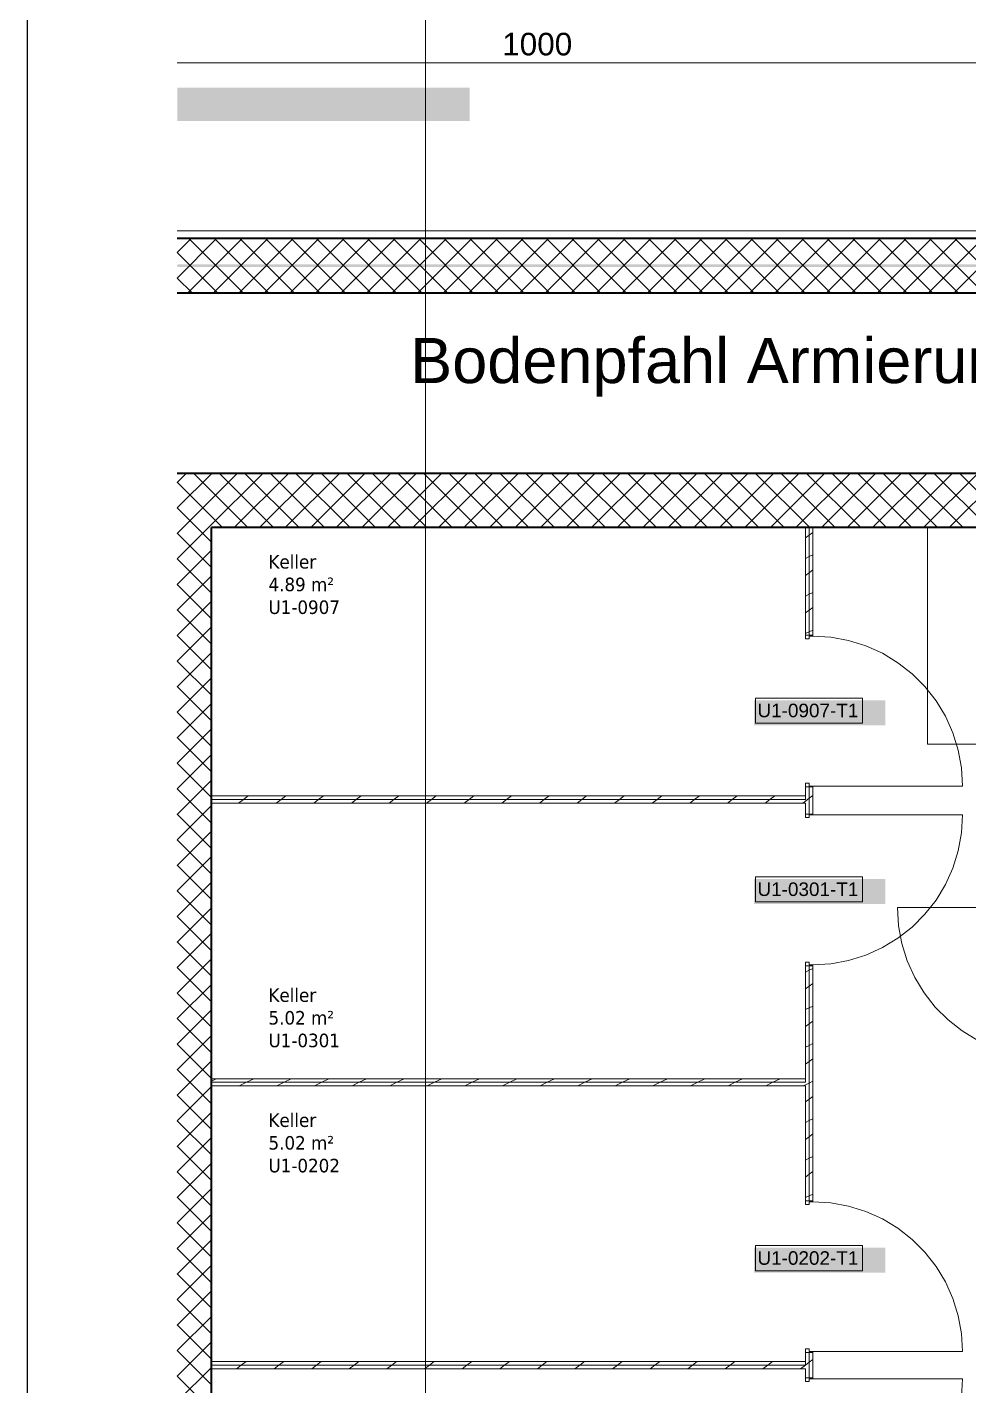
# Model space of a CAD drawing. Extents: x -1132 to 613, y -233 to 616.
# Drawn here: x -1132.4 to -1028.1, y 388.9 to 539.4 of the extents above; entities that cross this region are included whole.
import ezdxf
from ezdxf.lldxf.tags import DXFTag

# ---------------------------------------------------------------- set-up
doc = ezdxf.new("R2010")
doc.units = 0
doc.layers.get('0').update_dxf_attribs({"lineweight": 13})
for name, color, linetype, lineweight in [('A-____-NOTE-TEXT', 7, 'Continuous', 9), ('A-AREA-____-IDEN', 7, 'Continuous', 5), ('A-DETL-GENF-HDLN', 7, '_Verdeckte Linien_', 9), ('A-DOOR-____-IDEN', 7, 'Continuous', 5), ('A-DOOR-FRAM-MCUT', 7, 'Continuous', 9), ('A-DOOR-OPNG-OTLN', 7, 'Continuous', 9), ('A-WALL-____-MCUT', 7, 'Continuous', 35), ('A-WALL-____-PATT', 7, 'Continuous', 35), ('A-WALL-FNSH-MCUT', 7, 'Continuous', 35), ('S-GRID-____-OTLN', 7, 'Continuous', 5)]:
    doc.layers.add(name, color=color, linetype=linetype, lineweight=lineweight)
for name, color, linetype, lineweight, true_color in [('A-DETL-____-OTLN', 5, 'Continuous', 9, 0x0000ff), ('EL01_VVV_Mass Blitzschutz', 3, 'Continuous', 13, 0x00ff00), ('EL01_WAN_Blitzschutz Text', 1, 'Continuous', 13, 0xff0000), ('EL01_WAN_Leitung_Potentialausgleich', 1, 'fein_strichliert', 13, 0xff0000)]:
    doc.layers.add(name, color=color, linetype=linetype, lineweight=lineweight, true_color=true_color)
doc.styles.get("Standard").update_dxf_attribs({"font": 'arial.ttf'})
tags = doc.linetypes.add('_Rasterlinie_', pattern=[0.375, 0.2, -0.05, 0.075, -0.05]).pattern_tags.tags
tags[10:11] = [DXFTag(74, 4), DXFTag(75, 0), DXFTag(340, '0'), DXFTag(46, 1.0), DXFTag(50, 0.0), DXFTag(44, 0.0), DXFTag(45, 0.0)]
tags[8:9] = [DXFTag(74, 4), DXFTag(75, 0), DXFTag(340, '0'), DXFTag(46, 1.0), DXFTag(50, 0.0), DXFTag(44, 0.0), DXFTag(45, 0.0)]
tags[6:7] = [DXFTag(74, 4), DXFTag(75, 0), DXFTag(340, '0'), DXFTag(46, 1.0), DXFTag(50, 0.0), DXFTag(44, 0.0), DXFTag(45, 0.0)]
tags[4:5] = [DXFTag(74, 4), DXFTag(75, 0), DXFTag(340, '0'), DXFTag(46, 1.0), DXFTag(50, 0.0), DXFTag(44, 0.0), DXFTag(45, 0.0)]
tags = doc.linetypes.add('_Strichliert - Fein_', pattern=[0.15, 0.1, -0.05]).pattern_tags.tags
tags[6:7] = [DXFTag(74, 4), DXFTag(75, 0), DXFTag(340, '0'), DXFTag(46, 1.0), DXFTag(50, 0.0), DXFTag(44, 0.0), DXFTag(45, 0.0)]
tags[4:5] = [DXFTag(74, 4), DXFTag(75, 0), DXFTag(340, '0'), DXFTag(46, 1.0), DXFTag(50, 0.0), DXFTag(44, 0.0), DXFTag(45, 0.0)]
tags = doc.linetypes.add('_Verdeckte Linien_', pattern=[0.15, 0.1, -0.05]).pattern_tags.tags
tags[6:7] = [DXFTag(74, 4), DXFTag(75, 0), DXFTag(340, '0'), DXFTag(46, 1.0), DXFTag(50, 0.0), DXFTag(44, 0.0), DXFTag(45, 0.0)]
tags[4:5] = [DXFTag(74, 4), DXFTag(75, 0), DXFTag(340, '0'), DXFTag(46, 1.0), DXFTag(50, 0.0), DXFTag(44, 0.0), DXFTag(45, 0.0)]
tags = doc.linetypes.add('fein_strichliert', pattern=[4, 1, -2, 1]).pattern_tags.tags
tags[8:9] = [DXFTag(74, 4), DXFTag(75, 0), DXFTag(340, '0'), DXFTag(46, 0.0), DXFTag(50, 0.0), DXFTag(44, 0.0), DXFTag(45, 0.0)]
tags[6:7] = [DXFTag(74, 4), DXFTag(75, 0), DXFTag(340, '0'), DXFTag(46, 0.0), DXFTag(50, 0.0), DXFTag(44, 0.0), DXFTag(45, 0.0)]
tags[4:5] = [DXFTag(74, 4), DXFTag(75, 0), DXFTag(340, '0'), DXFTag(46, 0.0), DXFTag(50, 0.0), DXFTag(44, 0.0), DXFTag(45, 0.0)]

# ---------------------------------------------------------------- blocks, each defined once
blk = doc.blocks.new('Referenz-A0UJ2EK7XE', base_point=(-1124.08, -162.87))
at = {"layer": 'A-____-NOTE-TEXT', "color": 7, "linetype": 'Continuous', "lineweight": 5, "ltscale": 0.13, "true_color": 0xffffff}
for points in [[(-1115.8, 529.02), (-1083.39, 529.02), (-1115.8, 532.72)], [(-1083.39, 529.02), (-1115.8, 532.72), (-1083.39, 532.72)]]:
    blk.add_solid(points, dxfattribs=at)
at = {"layer": 'A-DETL-____-OTLN', "color": 0, "linetype": '_Strichliert - Fein_', "ltscale": 0.13}
blk.add_line((64.01, 516.86), (-1115.8, 516.86), dxfattribs=at)
at = {"layer": 'A-DETL-GENF-HDLN', "color": 0, "linetype": '_Verdeckte Linien_', "ltscale": 0.13}
for p, q in [((-1019.71, 483.98), (-1032.71, 483.98)), ((-1032.71, 483.98), (-1032.71, 459.98)), ((-1032.71, 459.98), (-1000.71, 459.98))]:
    blk.add_line(p, q, dxfattribs=at)
at = {"layer": 'A-DOOR-____-IDEN', "color": 0, "linetype": 'Continuous', "ltscale": 0.13}
for p, q in [((-1051.73, 465.09), (-1039.89, 465.09)), ((-1051.73, 462.31), (-1051.73, 465.09)), ((-1039.89, 465.09), (-1039.89, 462.31)), ((-1039.89, 462.31), (-1051.73, 462.31)), ((-1051.73, 445.29), (-1039.89, 445.29)), ((-1051.73, 442.51), (-1051.73, 445.29)), ((-1039.89, 445.29), (-1039.89, 442.51)), ((-1039.89, 442.51), (-1051.73, 442.51)), ((-1051.73, 404.44), (-1039.89, 404.44)), ((-1051.73, 401.66), (-1051.73, 404.44)), ((-1039.89, 404.44), (-1039.89, 401.66)), ((-1039.89, 401.66), (-1051.73, 401.66))]:
    blk.add_line(p, q, dxfattribs=at)
at = {"layer": 'A-DOOR-____-IDEN', "color": 7, "linetype": 'Continuous', "ltscale": 0.13, "true_color": 0xffffff}
for points in [[(-1051.9, 462.09), (-1037.36, 462.09), (-1051.9, 464.85)], [(-1037.36, 462.09), (-1051.9, 464.85), (-1037.36, 464.85)], [(-1051.9, 442.29), (-1037.36, 442.29), (-1051.9, 445.05)], [(-1037.36, 442.29), (-1051.9, 445.05), (-1037.36, 445.05)], [(-1051.9, 401.44), (-1037.36, 401.44), (-1051.9, 404.2)], [(-1037.36, 401.44), (-1051.9, 404.2), (-1037.36, 404.2)]]:
    blk.add_solid(points, dxfattribs=at)
at = {"layer": 'A-DOOR-FRAM-MCUT', "color": 0, "linetype": 'Continuous', "ltscale": 0.13}
for p, q in [((-1045.41, 472.05), (-1046.21, 472.05)), ((-1046.21, 472.05), (-1046.21, 471.65)), ((-1046.21, 471.65), (-1045.81, 471.65)), ((-1045.81, 471.65), (-1045.81, 471.95)), ((-1045.81, 471.95), (-1045.41, 471.95)), ((-1045.41, 471.95), (-1045.41, 472.05)), ((-1045.81, 455.65), (-1046.21, 455.65)), ((-1046.21, 455.65), (-1046.21, 455.25)), ((-1046.21, 455.25), (-1045.41, 455.25)), ((-1045.81, 455.35), (-1045.81, 455.65)), ((-1045.41, 455.35), (-1045.81, 455.35)), ((-1045.41, 455.25), (-1045.41, 455.35)), ((-1046.21, 452.25), (-1045.41, 452.25)), ((-1046.21, 451.85), (-1046.21, 452.25)), ((-1045.81, 451.85), (-1046.21, 451.85)), ((-1045.81, 452.15), (-1045.81, 451.85)), ((-1045.41, 452.15), (-1045.81, 452.15)), ((-1045.41, 452.25), (-1045.41, 452.15)), ((-1046.21, 435.85), (-1045.81, 435.85)), ((-1046.21, 435.45), (-1046.21, 435.85)), ((-1045.41, 435.45), (-1046.21, 435.45)), ((-1045.81, 435.85), (-1045.81, 435.55)), ((-1045.81, 435.55), (-1045.41, 435.55)), ((-1045.41, 435.55), (-1045.41, 435.45)), ((-1045.41, 409.4), (-1046.21, 409.4)), ((-1046.21, 409.4), (-1046.21, 409)), ((-1045.41, 409.3), (-1045.41, 409.4)), ((-1046.21, 409), (-1045.81, 409)), ((-1045.81, 409), (-1045.81, 409.3)), ((-1045.81, 409.3), (-1045.41, 409.3)), ((-1045.81, 393), (-1046.21, 393)), ((-1046.21, 393), (-1046.21, 392.6)), ((-1045.81, 392.7), (-1045.81, 393)), ((-1046.21, 392.6), (-1045.41, 392.6)), ((-1045.41, 392.7), (-1045.81, 392.7)), ((-1045.41, 392.6), (-1045.41, 392.7)), ((-1046.21, 389.8), (-1045.41, 389.8)), ((-1046.21, 389.4), (-1046.21, 389.8)), ((-1045.41, 389.8), (-1045.41, 389.7)), ((-1045.81, 389.4), (-1046.21, 389.4)), ((-1045.81, 389.7), (-1045.81, 389.4)), ((-1045.41, 389.7), (-1045.81, 389.7))]:
    blk.add_line(p, q, dxfattribs=at)
at = {"layer": 'A-DOOR-OPNG-OTLN', "color": 0, "linetype": 'Continuous', "ltscale": 0.13}
for p, q in [((-1043.41, 471.83), (-1045.41, 471.95)), ((-1041.43, 471.47), (-1043.41, 471.83)), ((-1039.52, 470.87), (-1041.43, 471.47)), ((-1037.69, 470.05), (-1039.52, 470.87)), ((-1035.98, 469.01), (-1037.69, 470.05)), ((-1034.4, 467.78), (-1035.98, 469.01)), ((-1032.98, 466.36), (-1034.4, 467.78)), ((-1031.74, 464.78), (-1032.98, 466.36)), ((-1030.71, 463.07), (-1031.74, 464.78)), ((-1029.88, 461.24), (-1030.71, 463.07)), ((-1029.29, 459.33), (-1029.88, 461.24)), ((-1028.93, 457.35), (-1029.29, 459.33)), ((-1028.81, 455.35), (-1028.93, 457.35)), ((-1045.41, 455.35), (-1028.81, 455.35)), ((-1045.41, 452.15), (-1028.81, 452.15)), ((-1028.93, 450.15), (-1028.81, 452.15)), ((-1029.29, 448.18), (-1028.93, 450.15)), ((-1029.88, 446.27), (-1029.29, 448.18)), ((-1030.71, 444.44), (-1029.88, 446.27)), ((-1031.74, 442.72), (-1030.71, 444.44)), ((-1032.98, 441.15), (-1031.74, 442.72)), ((-1019.41, 441.88), (-1036.01, 441.88)), ((-1036.01, 441.88), (-1035.89, 439.88)), ((-1034.4, 439.73), (-1032.98, 441.15)), ((-1035.98, 438.49), (-1034.4, 439.73)), ((-1035.89, 439.88), (-1035.52, 437.91)), ((-1037.69, 437.45), (-1035.98, 438.49)), ((-1041.43, 436.04), (-1039.52, 436.63)), ((-1039.52, 436.63), (-1037.69, 437.45)), ((-1035.52, 437.91), (-1034.93, 435.99)), ((-1045.41, 435.55), (-1043.41, 435.67)), ((-1043.41, 435.67), (-1041.43, 436.04)), ((-1034.93, 435.99), (-1034.1, 434.16)), ((-1034.1, 434.16), (-1033.07, 432.45)), ((-1033.07, 432.45), (-1031.83, 430.87)), ((-1031.83, 430.87), (-1030.41, 429.45)), ((-1030.41, 429.45), (-1028.84, 428.22)), ((-1028.84, 428.22), (-1027.12, 427.18)), ((-1043.41, 409.18), (-1045.41, 409.3)), ((-1041.43, 408.82), (-1043.41, 409.18)), ((-1039.52, 408.22), (-1041.43, 408.82)), ((-1037.69, 407.4), (-1039.52, 408.22)), ((-1035.98, 406.36), (-1037.69, 407.4)), ((-1034.4, 405.13), (-1035.98, 406.36)), ((-1032.98, 403.71), (-1034.4, 405.13)), ((-1031.74, 402.13), (-1032.98, 403.71)), ((-1030.71, 400.42), (-1031.74, 402.13)), ((-1029.88, 398.59), (-1030.71, 400.42)), ((-1029.29, 396.68), (-1029.88, 398.59)), ((-1028.93, 394.7), (-1029.29, 396.68)), ((-1028.81, 392.7), (-1028.93, 394.7)), ((-1045.41, 392.7), (-1028.81, 392.7)), ((-1045.41, 389.7), (-1028.81, 389.7)), ((-1028.93, 387.7), (-1028.81, 389.7))]:
    blk.add_line(p, q, dxfattribs=at)
at = {"layer": 'A-WALL-____-MCUT', "color": 0, "linetype": 'Continuous', "ltscale": 0.35}
for p, q in [((51.19, 515.98), (-1115.8, 515.98)), ((-1115.8, 509.98), (-789.51, 509.98)), ((-854.61, 489.98), (-1115.8, 489.98)), ((-1112.01, 453.45), (-1112.01, 483.98)), ((-1000.71, 483.98), (-1112.01, 483.98)), ((-1112.01, 328.18), (-1112.01, 453.45))]:
    blk.add_line(p, q, dxfattribs=at)
at = {"layer": 'A-WALL-____-MCUT', "color": 0, "linetype": 'Continuous', "lineweight": 9, "ltscale": 0.13}
for p, q in [((-1045.81, 472.05), (-1045.81, 483.98)), ((-1045.81, 452.25), (-1045.81, 455.25)), ((-1046.21, 453.85), (-1112.01, 453.85)), ((-1046.21, 453.85), (-1046.21, 454.25)), ((-1045.81, 409.4), (-1045.81, 435.45)), ((-1046.21, 422.53), (-1046.21, 422.93)), ((-1046.21, 422.53), (-1112.01, 422.53)), ((-1046.21, 391.2), (-1046.21, 391.6)), ((-1045.81, 389.8), (-1045.81, 392.6)), ((-1046.21, 391.2), (-1112.01, 391.2))]:
    blk.add_line(p, q, dxfattribs=at)
at = {"layer": 'A-WALL-____-PATT', "color": 0, "linetype": 'Continuous', "lineweight": 9, "ltscale": 0.13}
for p, q in [((-1115.8, 514.44), (-1114.26, 515.98)), ((-1115.8, 511.61), (-1111.44, 515.98)), ((-1114.61, 509.98), (-1108.61, 515.98)), ((-1108.5, 509.98), (-1114.5, 515.98)), ((-1111.78, 509.98), (-1105.78, 515.98)), ((-1105.68, 509.98), (-1111.68, 515.98)), ((-1108.95, 509.98), (-1102.95, 515.98)), ((-1102.85, 509.98), (-1108.85, 515.98)), ((-1106.12, 509.98), (-1100.12, 515.98)), ((-1100.02, 509.98), (-1106.02, 515.98)), ((-1103.29, 509.98), (-1097.29, 515.98)), ((-1097.19, 509.98), (-1103.19, 515.98)), ((-1100.46, 509.98), (-1094.46, 515.98)), ((-1094.36, 509.98), (-1100.36, 515.98)), ((-1097.64, 509.98), (-1091.64, 515.98)), ((-1091.53, 509.98), (-1097.53, 515.98)), ((-1094.81, 509.98), (-1088.81, 515.98)), ((-1088.71, 509.98), (-1094.71, 515.98)), ((-1091.98, 509.98), (-1085.98, 515.98)), ((-1085.88, 509.98), (-1091.88, 515.98)), ((-1089.15, 509.98), (-1083.15, 515.98)), ((-1083.05, 509.98), (-1089.05, 515.98)), ((-1086.32, 509.98), (-1080.32, 515.98)), ((-1080.22, 509.98), (-1086.22, 515.98)), ((-1083.49, 509.98), (-1077.49, 515.98)), ((-1077.39, 509.98), (-1083.39, 515.98)), ((-1080.67, 509.98), (-1074.67, 515.98)), ((-1074.56, 509.98), (-1080.56, 515.98)), ((-1077.84, 509.98), (-1071.84, 515.98)), ((-1071.73, 509.98), (-1077.73, 515.98)), ((-1075.01, 509.98), (-1069.01, 515.98)), ((-1068.91, 509.98), (-1074.91, 515.98)), ((-1072.18, 509.98), (-1066.18, 515.98)), ((-1066.08, 509.98), (-1072.08, 515.98)), ((-1069.35, 509.98), (-1063.35, 515.98)), ((-1063.25, 509.98), (-1069.25, 515.98)), ((-1066.52, 509.98), (-1060.52, 515.98)), ((-1060.42, 509.98), (-1066.42, 515.98)), ((-1063.7, 509.98), (-1057.7, 515.98)), ((-1057.59, 509.98), (-1063.59, 515.98)), ((-1060.87, 509.98), (-1054.87, 515.98)), ((-1054.76, 509.98), (-1060.76, 515.98)), ((-1058.04, 509.98), (-1052.04, 515.98)), ((-1051.94, 509.98), (-1057.94, 515.98)), ((-1055.21, 509.98), (-1049.21, 515.98)), ((-1049.11, 509.98), (-1055.11, 515.98)), ((-1052.38, 509.98), (-1046.38, 515.98)), ((-1046.28, 509.98), (-1052.28, 515.98)), ((-1049.55, 509.98), (-1043.55, 515.98)), ((-1043.45, 509.98), (-1049.45, 515.98)), ((-1046.72, 509.98), (-1040.72, 515.98)), ((-1040.62, 509.98), (-1046.62, 515.98)), ((-1043.9, 509.98), (-1037.9, 515.98)), ((-1037.79, 509.98), (-1043.79, 515.98)), ((-1041.07, 509.98), (-1035.07, 515.98)), ((-1034.97, 509.98), (-1040.97, 515.98)), ((-1038.24, 509.98), (-1032.24, 515.98)), ((-1032.14, 509.98), (-1038.14, 515.98)), ((-1035.41, 509.98), (-1029.41, 515.98)), ((-1029.31, 509.98), (-1035.31, 515.98)), ((-1032.58, 509.98), (-1026.58, 515.98)), ((-1026.48, 509.98), (-1032.48, 515.98)), ((-1029.75, 509.98), (-1023.75, 515.98)), ((-1023.65, 509.98), (-1029.65, 515.98)), ((-1111.33, 509.98), (-1115.8, 514.45)), ((-1114.16, 509.98), (-1115.8, 511.62)), ((-1115.8, 488.98), (-1114.81, 489.98)), ((-1115.8, 486.15), (-1111.98, 489.98)), ((-1115.15, 483.98), (-1109.15, 489.98)), ((-1107.96, 483.98), (-1113.96, 489.98)), ((-1112.32, 483.98), (-1106.32, 489.98)), ((-1105.13, 483.98), (-1111.13, 489.98)), ((-1109.49, 483.98), (-1103.49, 489.98)), ((-1102.3, 483.98), (-1108.3, 489.98)), ((-1106.67, 483.98), (-1100.67, 489.98)), ((-1099.47, 483.98), (-1105.47, 489.98)), ((-1103.84, 483.98), (-1097.84, 489.98)), ((-1096.65, 483.98), (-1102.65, 489.98)), ((-1101.01, 483.98), (-1095.01, 489.98)), ((-1093.82, 483.98), (-1099.82, 489.98)), ((-1098.18, 483.98), (-1092.18, 489.98)), ((-1090.99, 483.98), (-1096.99, 489.98)), ((-1095.35, 483.98), (-1089.35, 489.98)), ((-1088.16, 483.98), (-1094.16, 489.98)), ((-1092.52, 483.98), (-1086.52, 489.98)), ((-1085.33, 483.98), (-1091.33, 489.98)), ((-1089.7, 483.98), (-1083.7, 489.98)), ((-1082.5, 483.98), (-1088.5, 489.98)), ((-1086.87, 483.98), (-1080.87, 489.98)), ((-1079.68, 483.98), (-1085.68, 489.98)), ((-1084.04, 483.98), (-1078.04, 489.98)), ((-1076.85, 483.98), (-1082.85, 489.98)), ((-1081.21, 483.98), (-1075.21, 489.98)), ((-1074.02, 483.98), (-1080.02, 489.98)), ((-1078.38, 483.98), (-1072.38, 489.98)), ((-1071.19, 483.98), (-1077.19, 489.98)), ((-1075.55, 483.98), (-1069.55, 489.98)), ((-1068.36, 483.98), (-1074.36, 489.98)), ((-1072.72, 483.98), (-1066.72, 489.98)), ((-1065.53, 483.98), (-1071.53, 489.98)), ((-1069.9, 483.98), (-1063.9, 489.98)), ((-1062.71, 483.98), (-1068.71, 489.98)), ((-1067.07, 483.98), (-1061.07, 489.98)), ((-1059.88, 483.98), (-1065.88, 489.98)), ((-1064.24, 483.98), (-1058.24, 489.98)), ((-1057.05, 483.98), (-1063.05, 489.98)), ((-1061.41, 483.98), (-1055.41, 489.98)), ((-1054.22, 483.98), (-1060.22, 489.98)), ((-1058.58, 483.98), (-1052.58, 489.98)), ((-1051.39, 483.98), (-1057.39, 489.98)), ((-1055.75, 483.98), (-1049.75, 489.98)), ((-1048.56, 483.98), (-1054.56, 489.98)), ((-1052.93, 483.98), (-1046.93, 489.98)), ((-1045.73, 483.98), (-1051.73, 489.98)), ((-1050.1, 483.98), (-1044.1, 489.98)), ((-1042.91, 483.98), (-1048.91, 489.98)), ((-1047.27, 483.98), (-1041.27, 489.98)), ((-1040.08, 483.98), (-1046.08, 489.98)), ((-1044.44, 483.98), (-1038.44, 489.98)), ((-1037.25, 483.98), (-1043.25, 489.98)), ((-1041.61, 483.98), (-1035.61, 489.98)), ((-1034.42, 483.98), (-1040.42, 489.98)), ((-1038.78, 483.98), (-1032.78, 489.98)), ((-1031.59, 483.98), (-1037.59, 489.98)), ((-1035.96, 483.98), (-1029.96, 489.98)), ((-1028.76, 483.98), (-1034.76, 489.98)), ((-1033.13, 483.98), (-1027.13, 489.98)), ((-1025.94, 483.98), (-1031.94, 489.98)), ((-1030.3, 483.98), (-1024.3, 489.98)), ((-1023.11, 483.98), (-1029.11, 489.98)), ((-1110.79, 483.98), (-1115.8, 488.99)), ((-1113.62, 483.98), (-1115.8, 486.16)), ((-1115.8, 483.33), (-1115.15, 483.98)), ((-1115.8, 480.5), (-1112.32, 483.98)), ((-1112.01, 479.54), (-1115.8, 483.34)), ((-1112.01, 482.37), (-1113.62, 483.98)), ((-1045.81, 483.15), (-1046.21, 482.85)), ((-1045.41, 483.45), (-1045.81, 483.15)), ((-1115.8, 477.67), (-1112.01, 481.47)), ((-1112.01, 476.71), (-1115.8, 480.51)), ((-1045.81, 480.76), (-1046.21, 480.56)), ((-1045.41, 480.96), (-1045.81, 480.76)), ((-1115.8, 474.84), (-1112.01, 478.64)), ((-1045.81, 478.98), (-1046.21, 478.68)), ((-1045.41, 479.28), (-1045.81, 478.98)), ((-1112.01, 473.88), (-1115.8, 477.68)), ((-1115.8, 472.01), (-1112.01, 475.81)), ((-1045.81, 476.59), (-1046.21, 476.39)), ((-1045.41, 476.79), (-1045.81, 476.59)), ((-1112.01, 471.05), (-1115.8, 474.85)), ((-1045.81, 474.82), (-1046.21, 474.52)), ((-1045.41, 475.12), (-1045.81, 474.82)), ((-1115.8, 469.18), (-1112.01, 472.98)), ((-1045.41, 472.63), (-1045.81, 472.43)), ((-1112.01, 468.23), (-1115.8, 472.02)), ((-1045.81, 472.43), (-1046.21, 472.23)), ((-1115.8, 466.35), (-1112.01, 470.15)), ((-1112.01, 465.4), (-1115.8, 469.19)), ((-1115.8, 463.53), (-1112.01, 467.32)), ((-1112.01, 462.57), (-1115.8, 466.37)), ((-1115.8, 460.7), (-1112.01, 464.5)), ((-1112.01, 459.74), (-1115.8, 463.54)), ((-1115.8, 457.87), (-1112.01, 461.67)), ((-1112.01, 456.91), (-1115.8, 460.71)), ((-1115.8, 455.04), (-1112.01, 458.84)), ((-1112.01, 454.08), (-1115.8, 457.88)), ((-1115.8, 452.21), (-1112.01, 456.01)), ((-1112.01, 451.25), (-1115.8, 455.05)), ((-1115.8, 449.38), (-1112.01, 453.18)), ((-1108.47, 453.85), (-1109, 453.45)), ((-1107.93, 454.25), (-1108.47, 453.85)), ((-1104.3, 453.85), (-1104.83, 453.45)), ((-1103.77, 454.25), (-1104.3, 453.85)), ((-1100.14, 453.85), (-1100.67, 453.45)), ((-1099.6, 454.25), (-1100.14, 453.85)), ((-1095.97, 453.85), (-1096.5, 453.45)), ((-1095.44, 454.25), (-1095.97, 453.85)), ((-1091.81, 453.85), (-1092.34, 453.45)), ((-1091.27, 454.25), (-1091.81, 453.85)), ((-1087.64, 453.85), (-1088.17, 453.45)), ((-1087.11, 454.25), (-1087.64, 453.85)), ((-1083.48, 453.85), (-1084.01, 453.45)), ((-1082.94, 454.25), (-1083.48, 453.85)), ((-1079.31, 453.85), (-1079.84, 453.45)), ((-1078.78, 454.25), (-1079.31, 453.85)), ((-1075.15, 453.85), (-1075.68, 453.45)), ((-1074.61, 454.25), (-1075.15, 453.85)), ((-1070.98, 453.85), (-1071.51, 453.45)), ((-1070.45, 454.25), (-1070.98, 453.85)), ((-1066.82, 453.85), (-1067.35, 453.45)), ((-1066.28, 454.25), (-1066.82, 453.85)), ((-1062.65, 453.85), (-1063.18, 453.45)), ((-1062.12, 454.25), (-1062.65, 453.85)), ((-1058.49, 453.85), (-1059.02, 453.45)), ((-1057.95, 454.25), (-1058.49, 453.85)), ((-1054.32, 453.85), (-1054.85, 453.45)), ((-1053.79, 454.25), (-1054.32, 453.85)), ((-1050.16, 453.85), (-1050.69, 453.45)), ((-1049.62, 454.25), (-1050.16, 453.85)), ((-1046.21, 453.69), (-1046.52, 453.45)), ((-1045.81, 453.99), (-1046.21, 453.69)), ((-1045.41, 454.29), (-1045.81, 453.99)), ((-1112.01, 448.43), (-1115.8, 452.22)), ((-1115.8, 446.56), (-1112.01, 450.35)), ((-1112.01, 445.6), (-1115.8, 449.4)), ((-1115.8, 443.73), (-1112.01, 447.53)), ((-1112.01, 442.77), (-1115.8, 446.57)), ((-1115.8, 440.9), (-1112.01, 444.7)), ((-1112.01, 439.94), (-1115.8, 443.74)), ((-1115.8, 438.07), (-1112.01, 441.87)), ((-1112.01, 437.11), (-1115.8, 440.91)), ((-1115.8, 435.24), (-1112.01, 439.04)), ((-1112.01, 434.28), (-1115.8, 438.08)), ((-1115.8, 432.41), (-1112.01, 436.21)), ((-1112.01, 431.46), (-1115.8, 435.25)), ((-1045.81, 434.95), (-1046.21, 434.75)), ((-1045.41, 435.15), (-1045.81, 434.95)), ((-1045.41, 433.47), (-1045.81, 433.17)), ((-1115.8, 429.59), (-1112.01, 433.38)), ((-1112.01, 428.63), (-1115.8, 432.42)), ((-1045.81, 433.17), (-1046.21, 432.87)), ((-1115.8, 426.76), (-1112.01, 430.55)), ((-1045.81, 430.78), (-1046.21, 430.58)), ((-1045.41, 430.98), (-1045.81, 430.78)), ((-1112.01, 425.8), (-1115.8, 429.6)), ((-1045.81, 429), (-1046.21, 428.7)), ((-1045.41, 429.3), (-1045.81, 429)), ((-1115.8, 423.93), (-1112.01, 427.73)), ((-1112.01, 422.97), (-1115.8, 426.77)), ((-1045.81, 426.62), (-1046.21, 426.42)), ((-1045.41, 426.82), (-1045.81, 426.62)), ((-1115.8, 421.1), (-1112.01, 424.9)), ((-1045.81, 424.84), (-1046.21, 424.54)), ((-1045.41, 425.14), (-1045.81, 424.84)), ((-1112.01, 420.14), (-1115.8, 423.94)), ((-1111.49, 422.93), (-1112.01, 422.67)), ((-1107.32, 422.93), (-1108.12, 422.53)), ((-1103.16, 422.93), (-1103.96, 422.53)), ((-1098.99, 422.93), (-1099.79, 422.53)), ((-1094.83, 422.93), (-1095.63, 422.53)), ((-1090.66, 422.93), (-1091.46, 422.53)), ((-1086.5, 422.93), (-1087.3, 422.53)), ((-1082.33, 422.93), (-1083.13, 422.53)), ((-1078.17, 422.93), (-1078.97, 422.53)), ((-1074.01, 422.93), (-1074.81, 422.53)), ((-1069.84, 422.93), (-1070.64, 422.53)), ((-1065.68, 422.93), (-1066.48, 422.53)), ((-1061.51, 422.93), (-1062.31, 422.53)), ((-1057.35, 422.93), (-1058.15, 422.53)), ((-1053.18, 422.93), (-1053.98, 422.53)), ((-1049.02, 422.93), (-1049.82, 422.53)), ((-1115.8, 418.27), (-1112.01, 422.07)), ((-1108.12, 422.53), (-1108.92, 422.13)), ((-1103.96, 422.53), (-1104.76, 422.13)), ((-1099.79, 422.53), (-1100.59, 422.13)), ((-1095.63, 422.53), (-1096.43, 422.13)), ((-1091.46, 422.53), (-1092.26, 422.13)), ((-1087.3, 422.53), (-1088.1, 422.13)), ((-1083.13, 422.53), (-1083.93, 422.13)), ((-1078.97, 422.53), (-1079.77, 422.13)), ((-1074.81, 422.53), (-1075.61, 422.13)), ((-1070.64, 422.53), (-1071.44, 422.13)), ((-1066.48, 422.53), (-1067.28, 422.13)), ((-1062.31, 422.53), (-1063.11, 422.13)), ((-1058.15, 422.53), (-1058.95, 422.13)), ((-1053.98, 422.53), (-1054.78, 422.13)), ((-1049.82, 422.53), (-1050.62, 422.13)), ((-1046.21, 422.25), (-1046.45, 422.13)), ((-1045.81, 422.45), (-1046.21, 422.25)), ((-1045.41, 422.65), (-1045.81, 422.45)), ((-1112.01, 417.31), (-1115.8, 421.11)), ((-1045.81, 420.67), (-1046.21, 420.37)), ((-1045.41, 420.97), (-1045.81, 420.67)), ((-1115.8, 415.44), (-1112.01, 419.24)), ((-1045.41, 418.49), (-1045.81, 418.29)), ((-1112.01, 414.49), (-1115.8, 418.28)), ((-1045.81, 418.29), (-1046.21, 418.09)), ((-1115.8, 412.61), (-1112.01, 416.41)), ((-1112.01, 411.66), (-1115.8, 415.45)), ((-1045.81, 416.51), (-1046.21, 416.21)), ((-1045.41, 416.81), (-1045.81, 416.51)), ((-1045.81, 414.12), (-1046.21, 413.92)), ((-1045.41, 414.32), (-1045.81, 414.12)), ((-1115.8, 409.79), (-1112.01, 413.58)), ((-1112.01, 408.83), (-1115.8, 412.63)), ((-1045.41, 412.64), (-1045.81, 412.34)), ((-1045.81, 412.34), (-1046.21, 412.04)), ((-1115.8, 406.96), (-1112.01, 410.76)), ((-1112.01, 406), (-1115.8, 409.8)), ((-1045.81, 409.96), (-1046.21, 409.76)), ((-1045.41, 410.16), (-1045.81, 409.96)), ((-1115.8, 404.13), (-1112.01, 407.93)), ((-1112.01, 403.17), (-1115.8, 406.97)), ((-1115.8, 401.3), (-1112.01, 405.1)), ((-1112.01, 400.34), (-1115.8, 404.14)), ((-1115.8, 398.47), (-1112.01, 402.27)), ((-1112.01, 397.51), (-1115.8, 401.31)), ((-1115.8, 395.64), (-1112.01, 399.44)), ((-1112.01, 394.69), (-1115.8, 398.48)), ((-1115.8, 392.82), (-1112.01, 396.61)), ((-1112.01, 391.86), (-1115.8, 395.66)), ((-1115.8, 389.99), (-1112.01, 393.79)), ((-1112.01, 389.03), (-1115.8, 392.83)), ((-1108.17, 391.6), (-1108.7, 391.2)), ((-1104, 391.6), (-1104.53, 391.2)), ((-1099.84, 391.6), (-1100.37, 391.2)), ((-1095.67, 391.6), (-1096.2, 391.2)), ((-1091.51, 391.6), (-1092.04, 391.2)), ((-1087.34, 391.6), (-1087.87, 391.2)), ((-1083.18, 391.6), (-1083.71, 391.2)), ((-1079.01, 391.6), (-1079.54, 391.2)), ((-1074.85, 391.6), (-1075.38, 391.2)), ((-1070.68, 391.6), (-1071.21, 391.2)), ((-1066.52, 391.6), (-1067.05, 391.2)), ((-1062.35, 391.6), (-1062.88, 391.2)), ((-1058.19, 391.6), (-1058.72, 391.2)), ((-1054.02, 391.6), (-1054.55, 391.2)), ((-1049.86, 391.6), (-1050.39, 391.2)), ((-1045.81, 391.52), (-1046.21, 391.22)), ((-1045.41, 391.82), (-1045.81, 391.52)), ((-1115.8, 387.16), (-1112.01, 390.96)), ((-1112.01, 386.2), (-1115.8, 390)), ((-1108.7, 391.2), (-1109.23, 390.8)), ((-1104.53, 391.2), (-1105.07, 390.8)), ((-1100.37, 391.2), (-1100.9, 390.8)), ((-1096.2, 391.2), (-1096.74, 390.8)), ((-1092.04, 391.2), (-1092.57, 390.8)), ((-1087.87, 391.2), (-1088.41, 390.8)), ((-1083.71, 391.2), (-1084.24, 390.8)), ((-1079.54, 391.2), (-1080.08, 390.8)), ((-1075.38, 391.2), (-1075.91, 390.8)), ((-1071.21, 391.2), (-1071.75, 390.8)), ((-1067.05, 391.2), (-1067.58, 390.8)), ((-1062.88, 391.2), (-1063.42, 390.8)), ((-1058.72, 391.2), (-1059.25, 390.8)), ((-1054.55, 391.2), (-1055.09, 390.8)), ((-1050.39, 391.2), (-1050.92, 390.8)), ((-1046.22, 391.2), (-1046.76, 390.8)), ((-1046.21, 391.22), (-1046.22, 391.2))]:
    blk.add_line(p, q, dxfattribs=at)
at = {"layer": 'A-WALL-FNSH-MCUT', "color": 0, "linetype": 'Continuous', "lineweight": 9, "ltscale": 0.13}
for p, q in [((-1046.21, 483.98), (-1046.21, 472.05)), ((-1045.41, 472.05), (-1045.41, 483.98)), ((-1046.21, 472.05), (-1045.41, 472.05)), ((-1046.21, 455.25), (-1046.21, 454.25)), ((-1045.41, 455.25), (-1046.21, 455.25)), ((-1045.41, 452.25), (-1045.41, 455.25)), ((-1046.21, 454.25), (-1112.01, 454.25)), ((-1112.01, 453.45), (-1046.21, 453.45)), ((-1046.21, 453.45), (-1046.21, 452.25)), ((-1046.21, 452.25), (-1045.41, 452.25)), ((-1046.21, 435.45), (-1046.21, 422.93)), ((-1045.41, 435.45), (-1046.21, 435.45)), ((-1045.41, 409.4), (-1045.41, 435.45)), ((-1046.21, 422.93), (-1112.01, 422.93)), ((-1112.01, 422.13), (-1046.21, 422.13)), ((-1046.21, 422.13), (-1046.21, 409.4)), ((-1046.21, 409.4), (-1045.41, 409.4)), ((-1046.21, 391.6), (-1112.01, 391.6)), ((-1046.21, 392.6), (-1046.21, 391.6)), ((-1045.41, 392.6), (-1046.21, 392.6)), ((-1045.41, 389.8), (-1045.41, 392.6)), ((-1112.01, 390.8), (-1046.21, 390.8)), ((-1046.21, 390.8), (-1046.21, 389.8)), ((-1046.21, 389.8), (-1045.41, 389.8))]:
    blk.add_line(p, q, dxfattribs=at)
at = {"layer": 'S-GRID-____-OTLN', "color": 0, "linetype": '_Rasterlinie_', "ltscale": 0.13}
blk.add_line((-1088.31, -159.1), (-1088.31, 585.98), dxfattribs=at)
at = {"layer": 'A-AREA-____-IDEN', "color": 0, "linetype": 'Continuous', "ltscale": 0.13, "char_height": 1.5, "attachment_point": 1}
for s, insert in [('{\\W0.9;\\fVerdana;Keller}', (-1105.69, 480.94)), ('{\\W0.9;\\fVerdana;4.89 m²}', (-1105.69, 478.43)), ('{\\W0.9;\\fVerdana;U1-0907}', (-1105.69, 475.91)), ('{\\W0.9;\\fVerdana;Keller}', (-1105.69, 432.94)), ('{\\W0.9;\\fVerdana;5.02 m²}', (-1105.69, 430.43)), ('{\\W0.9;\\fVerdana;U1-0301}', (-1105.69, 427.92)), ('{\\W0.9;\\fVerdana;Keller}', (-1105.69, 419.09)), ('{\\W0.9;\\fVerdana;5.02 m²}', (-1105.69, 416.58)), ('{\\W0.9;\\fVerdana;U1-0202}', (-1105.69, 414.06))]:
    blk.add_mtext(s, dxfattribs=dict(at, insert=insert))
at = {"layer": 'A-DOOR-____-IDEN', "color": 0, "linetype": 'Continuous', "ltscale": 0.13, "char_height": 1.5, "attachment_point": 1}
for s, insert in [('{\\fArial;U1-0907-T1}', (-1051.53, 464.47)), ('{\\fArial;U1-0301-T1}', (-1051.53, 444.67)), ('{\\fArial;U1-0202-T1}', (-1051.53, 403.82))]:
    blk.add_mtext(s, dxfattribs=dict(at, insert=insert))
blk = doc.blocks.new('Maß-A0UJ2ENZXE', base_point=(-1115.8, 512.98))
at = {"color": 0, "lineweight": -2}
for p, q in [((-975.79, 535.86), (-976.62, 535.03)), ((-976.2, 536.45), (-976.2, 512.98)), ((-1115.8, 535.45), (-976.2, 535.45))]:
    blk.add_line(p, q, dxfattribs=at)
at = {"color": 0, "lineweight": -2, "insert": (-1079.81, 538.78), "char_height": 2.5, "attachment_point": 1}
blk.add_mtext('{\\fArial;1000}', dxfattribs=at)
blk = doc.blocks.new('Polylinie-A0UJ2EQ9XE', base_point=(-1861.48, -463.72))
at = {"color": 0, "linetype": 'ByBlock', "lineweight": -2, "ltscale": 0.13}
for points in [[(-1115.8, 512.83), (48.05, 512.83), (-1115.8, 513.13)], [(48.05, 512.83), (-1115.8, 513.13), (48.35, 513.13)]]:
    blk.add_solid(points, dxfattribs=at)
blk = doc.blocks.new('Bauteilbeschriftung-A0UJ2EQXXE', base_point=(-1090, 499.98))
at = {"color": 0, "linetype": 'ByBlock', "lineweight": -2, "ltscale": 0.13, "insert": (-1090, 504.98), "char_height": 5, "attachment_point": 1}
blk.add_mtext('{\\fArial;Bodenpfahl Armierungsanschluss }', dxfattribs=at)

msp = doc.modelspace()

# ---------------------------------------------------------------- linework, layer by layer
at = {"color": 0, "linetype": 'ByBlock', "lineweight": -2, "ltscale": 0.13}
msp.add_line((-1132.42, 615.53), (-1132.42, -174.47), dxfattribs=at)

# ---------------------------------------------------------------- block references
at = {"color": 9, "lineweight": 25, "ltscale": 0.25, "true_color": 0xc0c0c0}
msp.add_blockref('Referenz-A0UJ2EK7XE', (-1124.08, -162.87), dxfattribs=at)
at = {"layer": 'EL01_VVV_Mass Blitzschutz', "linetype": 'Continuous', "ltscale": 0.13}
msp.add_blockref('Maß-A0UJ2ENZXE', (-1115.8, 512.98), dxfattribs=at)
at = {"layer": 'EL01_WAN_Blitzschutz Text', "linetype": 'ByBlock', "ltscale": 0.13}
msp.add_blockref('Bauteilbeschriftung-A0UJ2EQXXE', (-1090, 499.98), dxfattribs=at)
at = {"layer": 'EL01_WAN_Leitung_Potentialausgleich', "linetype": 'ByBlock', "ltscale": 0.13}
msp.add_blockref('Polylinie-A0UJ2EQ9XE', (-1861.48, -463.72), dxfattribs=at)

doc.saveas('drawing.dxf')
